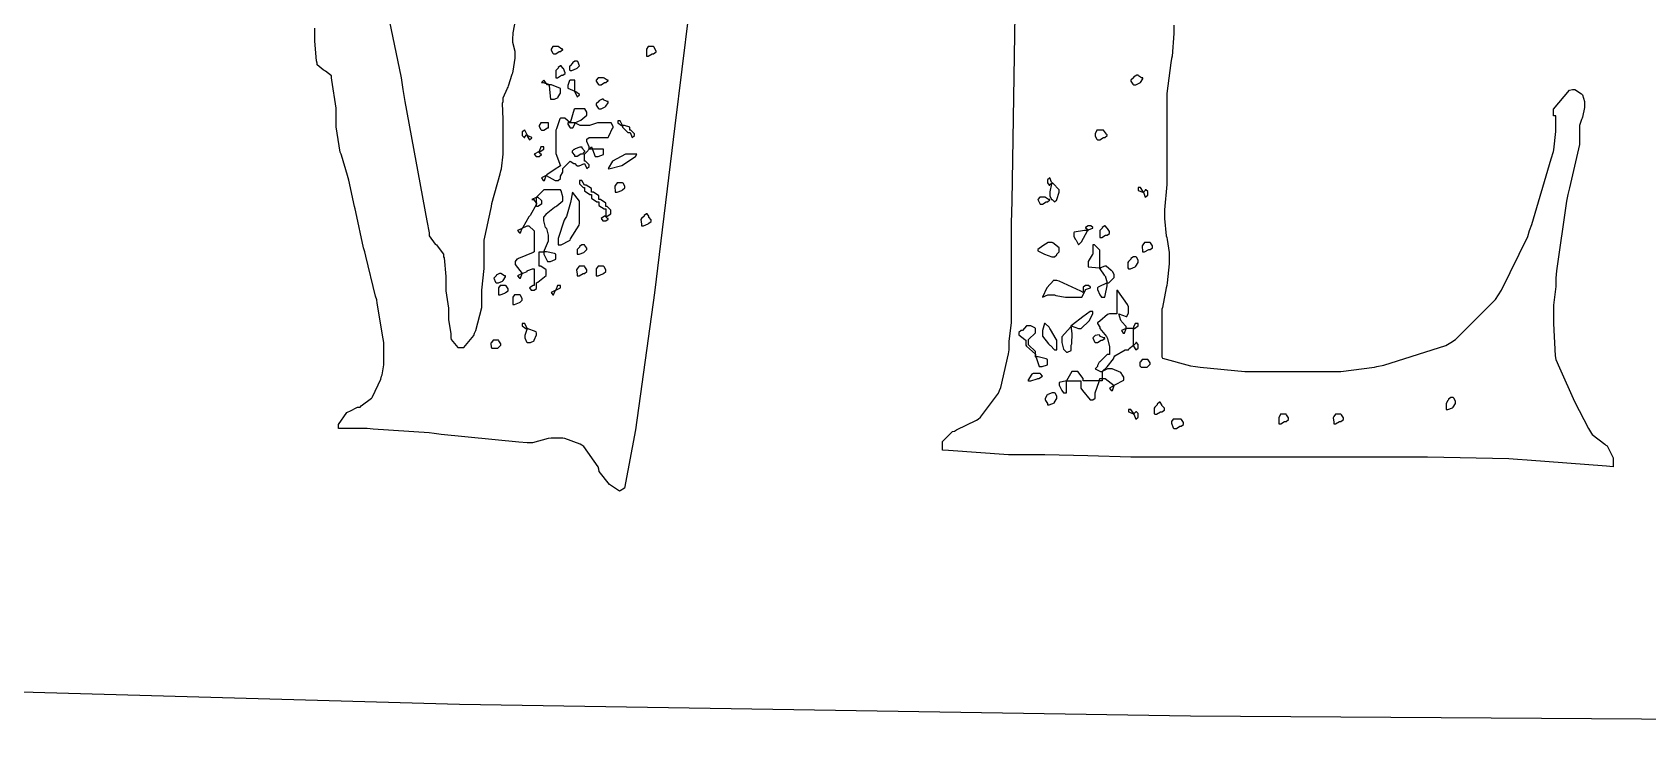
# Model space of a CAD drawing. Extents: x 71 to 283, y 22 to 328.
# Drawn here: x 149.53 to 173.41, y 49.85 to 60.36 of the extents above; entities that cross this region are included whole.
import ezdxf

# ---------------------------------------------------------------- set-up
doc = ezdxf.new("R2010")
doc.units = 0
doc.header["$MEASUREMENT"] = 0

msp = doc.modelspace()

# ---------------------------------------------------------------- linework, layer by layer
at = {"color": 7}
for points in [[(154.605, 61.5156), (154.984, 59.6896), (155.01, 59.5133), (155.036, 59.3369), (155.363, 57.573), (155.399, 57.3966), (155.399, 57.3525), (155.487, 57.2301), (155.505, 57.2202), (155.513, 57.2036), (155.611, 57.084), (155.611, 57.0438), (155.619, 57.0272), (155.645, 56.7503), (155.645, 56.6568), (155.645, 56.5422), (155.681, 56.2846), (155.681, 56.1979), (155.681, 56.1097), (155.715, 55.911), (155.715, 55.8451), (155.724, 55.819), (155.823, 55.7029), (155.858, 55.7029), (155.91, 55.7029), (156.059, 55.8807), (156.068, 55.9153), (156.086, 55.9513), (156.174, 56.2942), (156.174, 56.4085), (156.174, 56.5506), (156.21, 56.8688), (156.21, 56.9736), (156.21, 57.0537), (156.21, 57.2311), (156.21, 57.2904), (156.218, 57.3345), (156.307, 57.7413), (156.317, 57.7854), (156.325, 57.8294), (156.447, 58.2704), (156.457, 58.3145), (156.465, 58.342), (156.493, 58.5597), (156.493, 58.6313), (156.493, 58.7195), (156.493, 58.9181), (156.493, 58.9841), (156.493, 59.0723), (156.483, 59.3108), (156.493, 59.3369), (156.493, 59.3908), (156.553, 59.5327), (156.563, 59.5492), (156.571, 59.5672), (156.624, 59.7436), (156.633, 59.7598), (156.641, 59.7877), (156.669, 59.9793), (156.669, 60.0424), (156.669, 60.0424), (156.669, 60.0699), (156.669, 60.0784), (156.669, 60.0784), (156.633, 60.2107), (156.633, 60.2548), (156.641, 60.3525), (156.818, 61.2951)], [(166.405, 60.4654), (166.405, 60.343), (166.379, 60.0082), (166.371, 59.9722), (166.361, 59.9115), (166.299, 59.4554), (166.299, 59.3027), (166.299, 59.1178), (166.299, 58.7005), (166.299, 58.5611), (166.299, 58.4909), (166.299, 58.3325), (166.299, 58.2785), (166.299, 58.112), (166.265, 57.7356), (166.265, 57.609), (166.265, 57.609), (166.289, 57.3539), (166.299, 57.3264), (166.307, 57.3003), (166.335, 57.1087), (166.335, 57.0438), (166.335, 56.939), (166.307, 56.6568), (166.299, 56.6208), (166.289, 56.5863), (166.237, 56.2956), (166.229, 56.2681), (166.229, 56.0917), (166.229, 55.6948), (166.229, 55.5625), (166.237, 55.5459), (166.652, 55.4316), (166.723, 55.4221), (166.794, 55.4136), (167.455, 55.3501), (167.676, 55.3501), (167.93, 55.3501), (168.505, 55.3501), (168.698, 55.3501), (168.874, 55.3501), (169.368, 55.4136), (169.404, 55.4221), (169.508, 55.4397), (170.426, 55.7308), (170.498, 55.7749), (170.568, 55.819), (171.159, 56.4099), (171.203, 56.4804), (171.248, 56.5506), (171.635, 57.3444), (171.662, 57.4326), (171.697, 57.5208), (171.979, 58.4909), (172.015, 58.5971), (172.023, 58.6232), (172.049, 58.8945), (172.049, 58.9841), (172.049, 59.0201), (172.049, 59.0998), (172.049, 59.1263), (172.049, 59.1263), (172.023, 59.1263), (172.015, 59.1263), (172.015, 59.224), (172.252, 59.5051), (172.296, 59.5133), (172.331, 59.5133), (172.428, 59.4526), (172.438, 59.4431), (172.446, 59.4349), (172.472, 59.3355), (172.472, 59.3027), (172.472, 59.2501), (172.446, 59.1083), (172.438, 59.0903), (172.428, 59.0737), (172.402, 58.9813), (172.402, 58.9499), (172.402, 58.7029), (172.252, 58.0595), (172.226, 57.9617), (172.208, 57.8651), (172.058, 56.8332), (172.049, 56.727), (172.049, 56.6043), (172.015, 56.3259), (172.015, 56.2321), (172.015, 56.0557), (172.04, 55.5805), (172.049, 55.5265), (172.102, 55.4041), (172.326, 54.9025), (172.534, 54.5056), (172.579, 54.434), (172.579, 54.434), (172.587, 54.4174), (172.773, 54.2756), (172.791, 54.2576), (172.807, 54.2491), (172.897, 54.0713), (172.897, 54.011), (172.897, 53.993), (172.897, 53.9531), (172.897, 53.939), (172.799, 53.9489), (171.626, 54.0371), (171.486, 54.0452), (171.354, 54.0551), (170.155, 54.0812), (169.756, 54.0812), (169.28, 54.0812), (168.209, 54.0812), (167.852, 54.0812), (167.384, 54.0812), (166.332, 54.0812), (165.982, 54.0812), (165.77, 54.0812), (165.135, 54.0992), (164.499, 54.1154), (164.288, 54.1154), (163.962, 54.1154), (163.072, 54.1789), (162.983, 54.1874), (162.983, 54.205), (162.983, 54.2452), (162.983, 54.2576), (162.983, 54.3112), (163.132, 54.4601), (163.16, 54.4682), (163.194, 54.4862), (163.485, 54.6283), (163.513, 54.6446), (163.547, 54.6724), (163.812, 55.0252), (163.829, 55.0693), (163.847, 55.1134), (163.962, 55.608), (163.971, 55.6687), (163.971, 55.7925), (164.006, 56.0698), (164.006, 56.1619), (164.006, 56.2419), (164.006, 56.4212), (164.006, 56.4804), (164.006, 56.745), (164.006, 57.3401), (164.006, 57.5388), (164.014, 57.8651), (164.068, 61.2429)], [(159.236, 60.6517), (159.03, 58.9802), (158.728, 56.5108), (158.446, 54.4848), (158.282, 53.6222), (158.221, 53.5862), (158.211, 53.5781), (158.061, 53.6801), (157.912, 53.8702), (157.904, 53.9048), (157.894, 53.9404), (157.682, 54.241), (157.656, 54.2576), (157.63, 54.2756), (157.401, 54.3553), (157.375, 54.3638), (157.331, 54.3638), (157.231, 54.3638), (157.198, 54.3638), (157.154, 54.3553), (156.923, 54.2918), (156.846, 54.2918), (156.722, 54.3017), (155.574, 54.4174), (155.469, 54.434), (155.397, 54.4435), (154.569, 54.4961), (154.481, 54.5042), (154.375, 54.5042), (154.136, 54.5042), (154.058, 54.5042), (154.058, 54.5663), (154.182, 54.7426), (154.2, 54.7508), (154.226, 54.7606), (154.337, 54.821), (154.376, 54.821), (154.392, 54.839), (154.543, 54.9547), (154.553, 54.9631), (154.561, 54.9727), (154.684, 55.2358), (154.693, 55.2799), (154.701, 55.2979), (154.729, 55.444), (154.729, 55.4923), (154.729, 55.5639), (154.729, 55.7223), (154.729, 55.7749), (154.719, 55.8285), (154.631, 56.3563), (154.623, 56.4085), (154.605, 56.4624), (154.463, 57.0537), (154.446, 57.114), (154.428, 57.1761), (154.313, 57.7053), (154.304, 57.7494), (154.295, 57.7854), (154.208, 58.1738), (154.2, 58.2083), (154.19, 58.2443), (154.102, 58.5445), (154.094, 58.5611), (154.084, 58.5886), (154.023, 58.965), (154.023, 59.0903), (154.023, 59.2406), (153.96, 59.6554), (153.952, 59.6896), (153.952, 59.7172), (153.863, 59.7877), (153.847, 59.7958), (153.829, 59.8054), (153.741, 59.8784), (153.741, 59.902), (153.731, 59.9376), (153.705, 60.2287), (153.705, 60.325), (153.705, 60.4227)]]:
    msp.add_lwpolyline(points, dxfattribs=at)
for points in [[(157.303, 60.1486), (157.285, 60.1486), (157.245, 60.1486), (157.233, 60.1486), (157.223, 60.1486), (157.198, 60.1126), (157.198, 60.1126), (157.198, 60.0964), (157.223, 60.0523), (157.233, 60.0424), (157.233, 60.0424), (157.259, 60.0424), (157.269, 60.0424), (157.269, 60.0424), (157.321, 60.0784), (157.339, 60.0784), (157.339, 60.0784), (157.375, 60.1045), (157.375, 60.1126), (157.357, 60.1126), (157.303, 60.1486), (157.303, 60.1486)], [(157.479, 59.7958), (157.506, 59.7958), (157.576, 59.8234), (157.585, 59.8318), (157.621, 59.866), (157.621, 59.866), (157.594, 59.9281), (157.585, 59.9362), (157.585, 59.9362), (157.559, 59.9362), (157.551, 59.9362), (157.551, 59.9362), (157.515, 59.9115), (157.515, 59.902), (157.515, 59.902), (157.479, 59.866), (157.479, 59.866), (157.47, 59.8579), (157.47, 59.8054), (157.479, 59.7958)], [(158.61, 60.0082), (158.61, 60.0082), (158.61, 60.0082), (158.61, 60.0082), (158.636, 60.0082), (158.694, 60.0424), (158.714, 60.0424), (158.714, 60.0424), (158.75, 60.0699), (158.75, 60.0784), (158.75, 60.0784), (158.722, 60.1405), (158.714, 60.1486), (158.696, 60.1486), (158.656, 60.1486), (158.644, 60.1486), (158.634, 60.1486), (158.61, 60.1126), (158.61, 60.1126), (158.61, 60.0865), (158.61, 60.0082), (158.61, 60.0082)], [(157.269, 59.6896), (157.269, 59.6896), (157.269, 59.6896), (157.269, 59.6896), (157.295, 59.6896), (157.354, 59.7256), (157.375, 59.7256), (157.375, 59.7256), (157.409, 59.7517), (157.409, 59.7598), (157.409, 59.7598), (157.383, 59.8234), (157.375, 59.8318), (157.375, 59.8318), (157.347, 59.866), (157.339, 59.866), (157.339, 59.866), (157.303, 59.8413), (157.303, 59.8318), (157.303, 59.8318), (157.269, 59.7958), (157.269, 59.7958), (157.269, 59.7697), (157.269, 59.7105), (157.269, 59.6896)], [(165.876, 59.7256), (165.858, 59.7256), (165.806, 59.6995), (165.806, 59.6896), (165.806, 59.6896), (165.77, 59.6554), (165.77, 59.6554), (165.77, 59.6374), (165.796, 59.5933), (165.806, 59.5835), (165.806, 59.5835), (165.832, 59.5835), (165.842, 59.5835), (165.842, 59.5835), (165.902, 59.6113), (165.912, 59.6194), (165.912, 59.6194), (165.946, 59.6731), (165.946, 59.6896), (165.928, 59.6896), (165.884, 59.7172), (165.876, 59.7256)], [(157.163, 59.5835), (157.145, 59.5835), (157.092, 59.6554), (157.092, 59.6554), (157.056, 59.6194), (157.082, 59.6194), (157.163, 59.5933), (157.163, 59.5835), (157.171, 59.5753), (157.18, 59.4663), (157.193, 59.3729), (157.198, 59.3729), (157.198, 59.3729), (157.223, 59.3729), (157.233, 59.3729), (157.249, 59.3729), (157.303, 59.399), (157.303, 59.4071), (157.303, 59.4071), (157.339, 59.461), (157.339, 59.479), (157.339, 59.479), (157.339, 59.5051), (157.339, 59.5133), (157.339, 59.5313), (157.207, 59.5835), (157.163, 59.5835)], [(157.551, 59.479), (157.585, 59.4071), (157.585, 59.4071), (157.621, 59.4349), (157.621, 59.4431), (157.621, 59.4431), (157.567, 59.479), (157.551, 59.479), (157.551, 59.5231), (157.551, 59.6223), (157.551, 59.6554), (157.533, 59.6554), (157.492, 59.6554), (157.479, 59.6554), (157.47, 59.647), (157.445, 59.5739), (157.445, 59.5492), (157.445, 59.5327), (157.551, 59.4928), (157.551, 59.479)], [(157.974, 59.6896), (157.956, 59.6896), (157.916, 59.6896), (157.904, 59.6896), (157.894, 59.6896), (157.868, 59.6554), (157.868, 59.6554), (157.868, 59.6374), (157.894, 59.5933), (157.904, 59.5835), (157.904, 59.5835), (157.929, 59.5835), (157.938, 59.5835), (157.938, 59.5835), (157.991, 59.6194), (158.008, 59.6194), (158.008, 59.6194), (158.044, 59.647), (158.044, 59.6554), (158.026, 59.6554), (157.982, 59.6815), (157.974, 59.6896)], [(158.044, 58.8077), (158.053, 58.8257), (158.105, 58.9414), (158.115, 58.9499), (158.115, 58.9675), (158.089, 59.0201), (158.08, 59.0201), (158.044, 59.0201), (157.964, 59.0201), (157.938, 59.0201), (157.885, 59.0201), (157.766, 58.9841), (157.728, 58.9841), (157.71, 58.9841), (157.668, 58.9841), (157.656, 58.9841), (157.63, 58.9841), (157.551, 59.0201), (157.551, 59.0201), (157.551, 59.0201), (157.639, 59.0642), (157.728, 59.1372), (157.728, 59.1605), (157.728, 59.1785), (157.7, 59.2307), (157.692, 59.2307), (157.656, 59.2307), (157.577, 59.2307), (157.551, 59.2307), (157.541, 59.2226), (157.479, 59.0201), (157.479, 59.0201), (157.479, 59.0201), (157.401, 59.0903), (157.375, 59.0903), (157.375, 59.0903), (157.347, 59.0903), (157.339, 59.0903), (157.329, 59.0822), (157.277, 58.9319), (157.269, 58.9139), (157.269, 58.8437), (157.269, 58.6853), (157.269, 58.6313), (157.269, 58.5706), (157.339, 58.3847), (157.339, 58.3847), (157.339, 58.3847), (157.245, 58.3283), (157.135, 58.2538), (157.127, 58.2443), (157.056, 58.2083), (157.056, 58.2083), (157.082, 58.1723), (157.092, 58.1723), (157.1, 58.1723), (157.127, 58.2443), (157.127, 58.2443), (157.127, 58.2443), (157.259, 58.1723), (157.303, 58.1723), (157.303, 58.1723), (157.339, 58.2002), (157.339, 58.2083), (157.339, 58.2359), (157.375, 58.2951), (157.375, 58.3145), (157.375, 58.3501), (157.479, 58.4549), (157.479, 58.4549), (157.479, 58.4549), (157.533, 58.4207), (157.551, 58.4207), (157.551, 58.4207), (157.576, 58.3942), (157.585, 58.3847), (157.612, 58.3847), (157.692, 58.4207), (157.692, 58.4207), (157.728, 58.3487), (157.728, 58.3487), (157.762, 58.3766), (157.762, 58.3847), (157.762, 58.4027), (157.708, 58.4549), (157.692, 58.4549), (157.692, 58.4729), (157.692, 58.5128), (157.692, 58.5251), (157.692, 58.5611), (157.798, 58.6673), (157.798, 58.6673), (157.798, 58.6673), (157.85, 58.5251), (157.868, 58.5251), (157.894, 58.5251), (157.974, 58.553), (157.974, 58.5611), (157.974, 58.5791), (157.974, 58.619), (157.974, 58.6313), (157.92, 58.6313), (157.801, 58.6313), (157.762, 58.6313), (157.762, 58.6673), (157.728, 58.747), (157.728, 58.7735), (157.728, 58.783), (157.762, 58.8077), (157.762, 58.8077), (157.762, 58.8077), (157.798, 58.8077), (157.798, 58.8077), (157.859, 58.8077), (157.998, 58.8077), (158.044, 58.8077)], [(157.974, 59.3729), (157.974, 59.3729), (157.974, 59.3729), (157.974, 59.3729), (157.956, 59.3729), (157.904, 59.3467), (157.904, 59.3369), (157.904, 59.3369), (157.868, 59.3027), (157.868, 59.3027), (157.868, 59.2847), (157.894, 59.2406), (157.904, 59.2307), (157.904, 59.2307), (157.929, 59.2307), (157.938, 59.2307), (157.938, 59.2307), (157.999, 59.2586), (158.008, 59.2667), (158.008, 59.2667), (158.044, 59.3203), (158.044, 59.3369), (158.026, 59.3369), (157.974, 59.3644), (157.974, 59.3729)], [(157.163, 59.0201), (157.135, 59.0201), (157.076, 59.0201), (157.056, 59.0201), (157.047, 59.0201), (157.022, 58.9841), (157.022, 58.9841), (157.022, 58.9675), (157.047, 58.9234), (157.056, 58.9139), (157.056, 58.9139), (157.082, 58.9139), (157.092, 58.9139), (157.092, 58.9139), (157.145, 58.9499), (157.163, 58.9499), (157.163, 58.9499), (157.163, 59.0035), (157.163, 59.0201)], [(157.551, 59.0201), (157.523, 59.0201), (157.464, 59.0201), (157.445, 59.0201), (157.445, 59.0035), (157.479, 58.9499), (157.479, 58.9499), (157.479, 58.9499), (157.506, 58.9499), (157.515, 58.9499), (157.523, 58.9499), (157.551, 59.0035), (157.551, 59.0201)], [(158.257, 58.9841), (158.221, 59.0543), (158.221, 59.0543), (158.193, 59.0543), (158.185, 59.0543), (158.185, 59.0543), (158.185, 59.0296), (158.185, 59.0201), (158.185, 59.0201), (158.239, 58.9841), (158.257, 58.9841), (158.257, 58.958), (158.335, 58.8779), (158.361, 58.8779), (158.37, 58.8779), (158.397, 58.8077), (158.397, 58.8077), (158.397, 58.8077), (158.433, 58.8352), (158.433, 58.8437), (158.433, 58.8617), (158.379, 58.9139), (158.361, 58.9139), (158.361, 58.9139), (158.361, 58.9414), (158.361, 58.9499), (158.361, 58.9594), (158.283, 58.9841), (158.257, 58.9841)], [(156.846, 58.8437), (156.81, 58.9139), (156.81, 58.9139), (156.774, 58.8878), (156.774, 58.8779), (156.774, 58.8779), (156.774, 58.8532), (156.774, 58.8437), (156.774, 58.8352), (156.8, 58.8077), (156.81, 58.8077), (156.81, 58.8176), (156.836, 58.8437), (156.846, 58.8437), (156.846, 58.8271), (156.88, 58.7735), (156.88, 58.7735), (156.88, 58.7735), (156.916, 58.7996), (156.916, 58.8077), (156.916, 58.8077), (156.846, 58.8352), (156.846, 58.8437)], [(165.347, 58.9139), (165.329, 58.9139), (165.289, 58.9139), (165.276, 58.9139), (165.267, 58.9139), (165.24, 58.8617), (165.24, 58.8437), (165.24, 58.8271), (165.267, 58.783), (165.276, 58.7735), (165.276, 58.7735), (165.302, 58.7735), (165.312, 58.7735), (165.312, 58.7735), (165.365, 58.8077), (165.383, 58.8077), (165.383, 58.8077), (165.417, 58.8352), (165.417, 58.8437), (165.407, 58.8532), (165.362, 58.9139), (165.347, 58.9139)], [(157.022, 58.5971), (156.95, 58.5611), (156.95, 58.5611), (156.977, 58.5251), (156.986, 58.5251), (156.986, 58.5251), (157.012, 58.5251), (157.022, 58.5251), (157.022, 58.5251), (157.056, 58.553), (157.056, 58.5611), (157.047, 58.5611), (157.022, 58.5886), (157.022, 58.5971), (157.038, 58.5971), (157.092, 58.6313), (157.092, 58.6313), (157.092, 58.6313), (157.092, 58.6588), (157.092, 58.6673), (157.092, 58.6673), (157.065, 58.6673), (157.056, 58.6673), (157.047, 58.6673), (157.022, 58.5971), (157.022, 58.5971)], [(157.656, 58.6673), (157.656, 58.6507), (157.692, 58.6109), (157.692, 58.5971), (157.692, 58.5971), (157.664, 58.5611), (157.656, 58.5611), (157.638, 58.5611), (157.585, 58.5251), (157.585, 58.5251), (157.585, 58.5251), (157.551, 58.5251), (157.551, 58.5251), (157.551, 58.5431), (157.515, 58.5844), (157.515, 58.5971), (157.515, 58.6066), (157.541, 58.6313), (157.551, 58.6313), (157.559, 58.6412), (157.631, 58.6673), (157.656, 58.6673)], [(158.044, 58.3487), (158.053, 58.3406), (158.243, 58.3904), (158.449, 58.5265), (158.467, 58.5611), (158.44, 58.5611), (158.381, 58.5611), (158.361, 58.5611), (158.298, 58.5611), (158.109, 58.4549), (158.044, 58.3487), (158.044, 58.3487)], [(157.092, 57.114), (157.092, 57.0798), (157.145, 56.9736), (157.163, 56.9736), (157.189, 56.9736), (157.259, 57.0011), (157.269, 57.0096), (157.269, 57.0272), (157.269, 57.0675), (157.269, 57.0798), (157.251, 57.0893), (157.131, 57.114), (157.092, 57.114), (157.1, 57.1419), (157.163, 57.2809), (157.163, 57.3264), (157.163, 57.3624), (157.135, 57.4587), (157.127, 57.4668), (157.117, 57.4767), (157.092, 57.5758), (157.092, 57.609), (157.092, 57.627), (157.127, 57.6668), (157.127, 57.6792), (157.127, 57.6792), (157.251, 57.7769), (157.269, 57.7854), (157.285, 57.7949), (157.375, 57.8679), (157.375, 57.8915), (157.375, 57.9272), (157.347, 58.0154), (157.339, 58.0319), (157.285, 58.0319), (157.165, 58.0319), (157.127, 58.0319), (157.091, 58.0319), (156.994, 57.9356), (156.986, 57.9258), (156.977, 57.9176), (156.916, 57.8915), (156.916, 57.8915), (156.916, 57.8915), (156.941, 57.8915), (156.95, 57.8915), (156.95, 57.8735), (156.986, 57.8337), (156.986, 57.8196), (156.986, 57.8196), (156.888, 57.6531), (156.88, 57.6432), (156.87, 57.6351), (156.782, 57.4767), (156.774, 57.4668), (156.774, 57.4587), (156.704, 57.4326), (156.704, 57.4326), (156.704, 57.4326), (156.73, 57.3966), (156.74, 57.3966), (156.748, 57.3966), (156.774, 57.4668), (156.774, 57.4668), (156.846, 57.5028), (156.872, 57.5028), (156.95, 57.4241), (156.95, 57.3966), (156.95, 57.3264), (156.95, 57.168), (156.95, 57.114), (156.932, 57.1059), (156.72, 57.0191), (156.704, 57.0096), (156.694, 57.0096), (156.669, 56.9736), (156.669, 56.9736), (156.669, 56.9295), (156.774, 56.7972), (156.774, 56.7972), (156.704, 56.7612), (156.704, 56.7612), (156.73, 56.727), (156.74, 56.727), (156.748, 56.727), (156.774, 56.7972), (156.774, 56.7972), (156.774, 56.7972), (156.846, 56.8247), (156.846, 56.8332), (156.854, 56.8427), (156.925, 56.8674), (156.95, 56.8674), (156.95, 56.8067), (156.95, 56.6678), (156.95, 56.6208), (156.932, 56.6208), (156.88, 56.5848), (156.88, 56.5848), (156.88, 56.5848), (156.906, 56.5506), (156.916, 56.5506), (156.916, 56.5506), (156.941, 56.5506), (156.95, 56.5506), (156.95, 56.5506), (156.986, 56.5767), (156.986, 56.5848), (156.986, 56.6028), (156.986, 56.6441), (156.986, 56.6568), (157.003, 56.6663), (157.127, 56.7655), (157.127, 56.7972), (157.127, 56.7972), (157.127, 56.8247), (157.127, 56.8332), (157.127, 56.8508), (157.048, 56.9034), (157.022, 56.9034), (157.022, 56.957), (157.022, 57.0756), (157.022, 57.114), (157.022, 57.114), (157.074, 57.114), (157.092, 57.114)], [(158.008, 57.6432), (158.026, 57.6432), (158.08, 57.6792), (158.08, 57.6792), (158.08, 57.6792), (158.08, 57.7067), (158.08, 57.7152), (158.08, 57.7328), (158.026, 57.7854), (158.008, 57.7854), (158.008, 57.7854), (158.008, 57.8115), (158.008, 57.8196), (158.008, 57.8376), (157.93, 57.8915), (157.904, 57.8915), (157.904, 57.8915), (157.904, 57.9176), (157.904, 57.9258), (157.904, 57.9438), (157.824, 57.996), (157.798, 57.996), (157.798, 57.996), (157.798, 58.0238), (157.798, 58.0319), (157.798, 58.0499), (157.718, 58.1021), (157.692, 58.1021), (157.656, 58.1723), (157.656, 58.1723), (157.63, 58.1723), (157.621, 58.1723), (157.621, 58.1723), (157.621, 58.1477), (157.621, 58.1381), (157.621, 58.1215), (157.674, 58.0679), (157.692, 58.0679), (157.692, 58.0679), (157.692, 58.0415), (157.692, 58.0319), (157.692, 58.0154), (157.77, 57.9617), (157.798, 57.9617), (157.798, 57.9617), (157.798, 57.9356), (157.798, 57.9258), (157.798, 57.9092), (157.876, 57.8556), (157.904, 57.8556), (157.904, 57.8556), (157.904, 57.8294), (157.904, 57.8196), (157.904, 57.8033), (157.982, 57.7494), (158.008, 57.7494), (158.008, 57.7233), (158.008, 57.664), (158.008, 57.6432), (157.991, 57.6432), (157.938, 57.609), (157.938, 57.609), (157.938, 57.609), (157.964, 57.573), (157.974, 57.573), (157.974, 57.573), (157.999, 57.573), (158.008, 57.573), (158.008, 57.573), (158.044, 57.6005), (158.044, 57.609), (158.035, 57.609), (158.008, 57.6351), (158.008, 57.6432)], [(158.151, 57.996), (158.177, 57.996), (158.247, 58.0238), (158.257, 58.0319), (158.257, 58.0319), (158.291, 58.0595), (158.291, 58.0679), (158.291, 58.0856), (158.265, 58.1297), (158.257, 58.1381), (158.239, 58.1381), (158.198, 58.1381), (158.185, 58.1381), (158.175, 58.1381), (158.151, 58.1021), (158.151, 58.1021), (158.141, 58.0856), (158.148, 57.996), (158.151, 57.996)], [(164.607, 58.1381), (164.597, 58.1215), (164.571, 58.0016), (164.571, 57.9617), (164.571, 57.9452), (164.597, 57.8915), (164.607, 57.8915), (164.641, 57.8556), (164.641, 57.8556), (164.677, 57.8831), (164.677, 57.8915), (164.677, 57.8915), (164.711, 57.9974), (164.711, 58.0319), (164.711, 58.0319), (164.615, 58.1297), (164.607, 58.1381), (164.597, 58.1477), (164.571, 58.2083), (164.571, 58.2083), (164.571, 58.2083), (164.535, 58.1822), (164.535, 58.1723), (164.535, 58.1723), (164.535, 58.1477), (164.535, 58.1381), (164.535, 58.1381), (164.561, 58.1021), (164.571, 58.1021), (164.571, 58.112), (164.607, 58.1381), (164.607, 58.1381)], [(165.946, 57.996), (165.954, 57.996), (165.982, 57.9258), (165.982, 57.9258), (165.982, 57.9258), (166.018, 57.9533), (166.018, 57.9617), (166.018, 57.9617), (166.018, 57.9878), (166.018, 57.996), (166.018, 58.0058), (165.99, 58.0319), (165.982, 58.0319), (165.982, 58.0238), (165.954, 57.996), (165.946, 57.996), (165.946, 58.014), (165.912, 58.0679), (165.912, 58.0679), (165.912, 58.0679), (165.884, 58.0679), (165.876, 58.0679), (165.876, 58.0679), (165.876, 58.0415), (165.876, 58.0319), (165.876, 58.0238), (165.946, 57.996), (165.946, 57.996)], [(156.986, 57.9258), (157.003, 57.9258), (157.056, 57.8735), (157.056, 57.8556), (157.056, 57.8556), (157.056, 57.8294), (157.056, 57.8196), (157.056, 57.8196), (157.003, 57.7854), (156.986, 57.7854), (156.986, 57.821), (156.986, 57.8997), (156.986, 57.9258)], [(157.303, 57.2202), (157.347, 57.2202), (157.47, 57.2823), (157.479, 57.2904), (157.488, 57.3084), (157.612, 57.5123), (157.621, 57.5388), (157.621, 57.609), (157.621, 57.7674), (157.621, 57.8196), (157.621, 57.8637), (157.515, 57.996), (157.515, 57.996), (157.515, 57.996), (157.488, 57.8432), (157.426, 57.6365), (157.409, 57.609), (157.391, 57.5829), (157.303, 57.3112), (157.303, 57.2202)], [(164.501, 57.9258), (164.483, 57.9258), (164.443, 57.9258), (164.43, 57.9258), (164.421, 57.9258), (164.394, 57.8915), (164.394, 57.8915), (164.394, 57.8915), (164.421, 57.8294), (164.43, 57.8196), (164.43, 57.8196), (164.455, 57.8196), (164.465, 57.8196), (164.465, 57.8196), (164.517, 57.8556), (164.535, 57.8556), (164.535, 57.8556), (164.571, 57.8831), (164.571, 57.8915), (164.553, 57.8915), (164.509, 57.9176), (164.501, 57.9258)], [(158.538, 57.5028), (158.564, 57.5028), (158.634, 57.5303), (158.644, 57.5388), (158.644, 57.5388), (158.68, 57.5649), (158.68, 57.573), (158.68, 57.591), (158.644, 57.6308), (158.644, 57.6432), (158.644, 57.6432), (158.618, 57.6792), (158.61, 57.6792), (158.61, 57.6792), (158.574, 57.6531), (158.574, 57.6432), (158.574, 57.6432), (158.538, 57.609), (158.538, 57.609), (158.528, 57.5924), (158.538, 57.5261), (158.538, 57.5028)], [(165.136, 57.4326), (165.082, 57.4326), (164.932, 57.4065), (164.924, 57.3966), (164.924, 57.3966), (164.924, 57.3719), (164.924, 57.3624), (164.924, 57.3444), (164.95, 57.3003), (164.96, 57.2904), (164.994, 57.2202), (165.03, 57.2562), (165.038, 57.2657), (165.126, 57.4241), (165.136, 57.4326), (165.136, 57.4421), (165.206, 57.4668), (165.206, 57.4668), (165.206, 57.4767), (165.179, 57.5028), (165.17, 57.5028), (165.17, 57.5028), (165.144, 57.5028), (165.136, 57.5028), (165.136, 57.5028), (165.1, 57.4767), (165.1, 57.4668), (165.108, 57.4668), (165.136, 57.4421), (165.136, 57.4326)], [(165.312, 57.3264), (165.312, 57.3264), (165.312, 57.3264), (165.312, 57.3264), (165.338, 57.3264), (165.396, 57.3624), (165.417, 57.3624), (165.417, 57.3624), (165.453, 57.3885), (165.453, 57.3966), (165.453, 57.4146), (165.425, 57.4587), (165.417, 57.4668), (165.417, 57.4668), (165.391, 57.5028), (165.383, 57.5028), (165.383, 57.5028), (165.347, 57.4767), (165.347, 57.4668), (165.347, 57.4668), (165.312, 57.4326), (165.312, 57.4326), (165.312, 57.4065), (165.312, 57.3472), (165.312, 57.3264)], [(157.585, 57.0798), (157.585, 57.0798), (157.585, 57.0798), (157.585, 57.0798), (157.612, 57.0798), (157.682, 57.1059), (157.692, 57.114), (157.728, 57.15), (157.728, 57.168), (157.7, 57.2121), (157.692, 57.2202), (157.692, 57.2202), (157.664, 57.2202), (157.656, 57.2202), (157.656, 57.2202), (157.621, 57.1955), (157.621, 57.186), (157.621, 57.186), (157.585, 57.15), (157.585, 57.15), (157.585, 57.1334), (157.585, 57.0936), (157.585, 57.0798)], [(164.394, 57.15), (164.394, 57.1334), (164.491, 57.084), (164.603, 57.0438), (164.641, 57.0438), (164.641, 57.0438), (164.677, 57.0713), (164.677, 57.0798), (164.677, 57.0798), (164.711, 57.114), (164.711, 57.114), (164.711, 57.114), (164.711, 57.1419), (164.711, 57.15), (164.711, 57.1775), (164.615, 57.2477), (164.607, 57.2562), (164.607, 57.2562), (164.571, 57.2562), (164.571, 57.2562), (164.545, 57.2562), (164.469, 57.2036), (164.394, 57.15), (164.394, 57.15)], [(165.417, 56.6568), (165.417, 56.6568), (165.285, 56.5947), (165.276, 56.5848), (165.276, 56.5587), (165.312, 56.4804), (165.312, 56.4804), (165.312, 56.4804), (165.337, 56.4444), (165.347, 56.4444), (165.347, 56.4444), (165.383, 56.4444), (165.383, 56.4444), (165.391, 56.472), (165.417, 56.6113), (165.417, 56.6568), (165.443, 56.6568), (165.523, 56.7351), (165.523, 56.7612), (165.523, 56.7792), (165.497, 56.8247), (165.489, 56.8332), (165.479, 56.8427), (165.406, 56.9034), (165.383, 56.9034), (165.383, 56.9034), (165.32, 56.8773), (165.312, 56.8674), (165.312, 56.9295), (165.312, 57.0689), (165.312, 57.114), (165.312, 57.1419), (165.232, 57.2202), (165.206, 57.2202), (165.206, 57.186), (165.206, 57.1073), (165.206, 57.0798), (165.196, 57.0713), (165.136, 56.9736), (165.136, 56.9736), (165.136, 56.957), (165.136, 56.9172), (165.136, 56.9034), (165.136, 56.8949), (165.302, 56.8773), (165.312, 56.8674), (165.312, 56.8674), (165.373, 56.7711), (165.383, 56.7612), (165.391, 56.7612), (165.417, 56.6568), (165.417, 56.6568)], [(165.946, 57.114), (165.972, 57.114), (166.032, 57.15), (166.052, 57.15), (166.052, 57.15), (166.088, 57.1775), (166.088, 57.186), (166.088, 57.2036), (166.061, 57.2477), (166.052, 57.2562), (166.034, 57.2562), (165.994, 57.2562), (165.982, 57.2562), (165.972, 57.2562), (165.946, 57.2202), (165.946, 57.2202), (165.936, 57.2036), (165.943, 57.114), (165.946, 57.114)], [(157.585, 56.7612), (157.612, 56.7612), (157.671, 56.7972), (157.692, 56.7972), (157.692, 56.7972), (157.728, 56.8247), (157.728, 56.8332), (157.728, 56.8508), (157.7, 56.8949), (157.692, 56.9034), (157.674, 56.9034), (157.634, 56.9034), (157.621, 56.9034), (157.612, 56.9034), (157.585, 56.8674), (157.585, 56.8674), (157.576, 56.8508), (157.585, 56.7849), (157.585, 56.7612)], [(157.868, 56.7612), (157.868, 56.7612), (157.868, 56.7612), (157.868, 56.7612), (157.894, 56.7612), (157.964, 56.7891), (157.974, 56.7972), (157.974, 56.7972), (158.008, 56.8247), (158.008, 56.8332), (158.008, 56.8508), (157.982, 56.8949), (157.974, 56.9034), (157.956, 56.9034), (157.916, 56.9034), (157.904, 56.9034), (157.894, 56.9034), (157.868, 56.8674), (157.868, 56.8674), (157.868, 56.8413), (157.868, 56.7821), (157.868, 56.7612)], [(165.735, 56.8674), (165.761, 56.8674), (165.832, 56.8949), (165.842, 56.9034), (165.842, 56.9034), (165.876, 56.957), (165.876, 56.9736), (165.876, 56.9916), (165.85, 57.0357), (165.842, 57.0438), (165.842, 57.0438), (165.814, 57.0438), (165.806, 57.0438), (165.806, 57.0438), (165.77, 57.0191), (165.77, 57.0096), (165.77, 57.0096), (165.735, 56.9736), (165.735, 56.9736), (165.725, 56.957), (165.725, 56.8773), (165.735, 56.8674)], [(156.457, 56.7972), (156.457, 56.7972), (156.457, 56.7972), (156.457, 56.7972), (156.439, 56.7972), (156.387, 56.7711), (156.387, 56.7612), (156.387, 56.7612), (156.351, 56.727), (156.351, 56.727), (156.351, 56.727), (156.377, 56.6663), (156.387, 56.6568), (156.387, 56.6568), (156.411, 56.6568), (156.421, 56.6568), (156.421, 56.6568), (156.483, 56.6829), (156.493, 56.691), (156.493, 56.691), (156.527, 56.745), (156.527, 56.7612), (156.509, 56.7612), (156.457, 56.7972), (156.457, 56.7972)], [(156.421, 56.4804), (156.421, 56.4804), (156.421, 56.4804), (156.421, 56.4804), (156.447, 56.4804), (156.518, 56.5065), (156.527, 56.5146), (156.527, 56.5146), (156.563, 56.5422), (156.563, 56.5506), (156.563, 56.5686), (156.536, 56.6127), (156.527, 56.6208), (156.509, 56.6208), (156.469, 56.6208), (156.457, 56.6208), (156.447, 56.6208), (156.421, 56.5848), (156.421, 56.5848), (156.421, 56.5587), (156.421, 56.4804), (156.421, 56.4804)], [(157.269, 56.5506), (157.339, 56.5848), (157.339, 56.5848), (157.339, 56.6127), (157.339, 56.6208), (157.339, 56.6208), (157.311, 56.6208), (157.303, 56.6208), (157.293, 56.6208), (157.269, 56.5506), (157.269, 56.5506), (157.198, 56.5146), (157.198, 56.5146), (157.223, 56.4804), (157.233, 56.4804), (157.233, 56.4804), (157.259, 56.5422), (157.269, 56.5506)], [(164.465, 56.4444), (164.465, 56.4444), (164.543, 56.4804), (164.571, 56.4804), (164.587, 56.4804), (164.627, 56.4804), (164.641, 56.4804), (164.658, 56.472), (164.804, 56.4444), (164.853, 56.4444), (164.898, 56.4444), (164.997, 56.4444), (165.03, 56.4444), (165.046, 56.4444), (165.1, 56.5506), (165.1, 56.5506), (165.1, 56.5602), (165.17, 56.5848), (165.17, 56.5848), (165.17, 56.5947), (165.144, 56.6208), (165.136, 56.6208), (165.136, 56.6208), (165.108, 56.6208), (165.1, 56.6208), (165.1, 56.6208), (165.064, 56.5947), (165.064, 56.5848), (165.064, 56.5686), (165.064, 56.5284), (165.064, 56.5146), (165.028, 56.5326), (164.711, 56.6829), (164.677, 56.691), (164.677, 56.691), (164.641, 56.691), (164.641, 56.691), (164.629, 56.6981), (164.525, 56.5824), (164.465, 56.4444), (164.465, 56.4444)], [(156.633, 56.3383), (156.633, 56.3383), (156.633, 56.3383), (156.633, 56.3383), (156.659, 56.3383), (156.73, 56.3658), (156.74, 56.3742), (156.74, 56.3742), (156.774, 56.4003), (156.774, 56.4085), (156.774, 56.4265), (156.748, 56.472), (156.74, 56.4804), (156.722, 56.4804), (156.682, 56.4804), (156.669, 56.4804), (156.659, 56.4804), (156.633, 56.4444), (156.633, 56.4444), (156.633, 56.4183), (156.633, 56.3591), (156.633, 56.3383)], [(165.806, 55.7389), (165.806, 55.7223), (165.842, 55.6687), (165.842, 55.6687), (165.842, 55.6687), (165.876, 55.6948), (165.876, 55.7029), (165.876, 55.7029), (165.876, 55.7308), (165.876, 55.7389), (165.876, 55.7484), (165.85, 55.7749), (165.842, 55.7749), (165.842, 55.7664), (165.814, 55.7389), (165.806, 55.7389), (165.806, 55.801), (165.806, 55.94), (165.806, 55.9855), (165.822, 55.9855), (165.876, 56.0215), (165.876, 56.0215), (165.876, 56.0215), (165.876, 56.0476), (165.876, 56.0557), (165.876, 56.0557), (165.85, 56.0557), (165.842, 56.0557), (165.832, 56.0557), (165.806, 56.0035), (165.806, 55.9855), (165.778, 55.9855), (165.719, 55.9855), (165.699, 55.9855), (165.699, 56.013), (165.637, 56.0836), (165.629, 56.0917), (165.62, 56.1012), (165.593, 56.1979), (165.593, 56.1979), (165.699, 56.1619), (165.708, 56.1619), (165.735, 56.2158), (165.735, 56.2321), (165.735, 56.2501), (165.735, 56.2913), (165.735, 56.304), (165.717, 56.3397), (165.576, 56.5422), (165.559, 56.5506), (165.559, 56.4624), (165.559, 56.2638), (165.559, 56.1979), (165.531, 56.1979), (165.472, 56.1979), (165.453, 56.1979), (165.425, 56.1894), (165.312, 56.0917), (165.312, 56.0917), (165.312, 56.0917), (165.276, 56.0656), (165.276, 56.0557), (165.276, 56.0557), (165.312, 56.0035), (165.312, 55.9855), (165.312, 55.9855), (165.407, 55.8631), (165.417, 55.8451), (165.425, 55.8366), (165.453, 55.7114), (165.453, 55.6687), (165.453, 55.6521), (165.453, 55.6122), (165.453, 55.5985), (165.453, 55.5985), (165.417, 55.5985), (165.417, 55.5985), (165.407, 55.59), (165.32, 55.5018), (165.312, 55.4923), (165.302, 55.4838), (165.276, 55.4383), (165.276, 55.4221), (165.276, 55.4221), (165.249, 55.3956), (165.24, 55.3861), (165.24, 55.3861), (165.319, 55.3501), (165.347, 55.3501), (165.347, 55.3159), (165.347, 55.2372), (165.347, 55.2097), (165.275, 55.2097), (165.117, 55.2097), (165.064, 55.2097), (165.064, 55.2457), (164.986, 55.3501), (164.96, 55.3501), (164.96, 55.3501), (164.932, 55.3501), (164.924, 55.3501), (164.896, 55.3501), (164.817, 55.2097), (164.817, 55.2097), (164.817, 55.2097), (164.711, 55.1836), (164.711, 55.1737), (164.711, 55.1476), (164.747, 55.0693), (164.747, 55.0693), (164.747, 55.0693), (164.773, 55.0333), (164.783, 55.0333), (164.783, 55.0333), (164.817, 55.0333), (164.817, 55.0333), (164.817, 55.0774), (164.817, 55.1766), (164.817, 55.2097), (164.87, 55.2097), (164.99, 55.2097), (165.03, 55.2097), (165.03, 55.1836), (165.03, 55.1243), (165.03, 55.1035), (165.056, 55.0693), (165.167, 54.9271), (165.206, 54.9271), (165.206, 54.9271), (165.24, 54.9547), (165.24, 54.9631), (165.24, 55.0347), (165.302, 55.2016), (165.312, 55.2457), (165.312, 55.2457), (165.347, 55.2457), (165.347, 55.2457), (165.391, 55.2457), (165.523, 55.1395), (165.523, 55.1395), (165.453, 55.1035), (165.453, 55.1035), (165.479, 55.0693), (165.489, 55.0693), (165.497, 55.0693), (165.523, 55.1395), (165.523, 55.1395), (165.531, 55.149), (165.665, 55.2221), (165.665, 55.2457), (165.665, 55.2633), (165.637, 55.3074), (165.629, 55.3159), (165.62, 55.3339), (165.494, 55.3861), (165.453, 55.3861), (165.425, 55.3861), (165.347, 55.3501), (165.347, 55.3501), (165.347, 55.3501), (165.421, 55.4179), (165.513, 55.5364), (165.523, 55.5625), (165.531, 55.5805), (165.684, 55.6687), (165.735, 55.6687), (165.743, 55.6867), (165.806, 55.7389), (165.806, 55.7389)], [(164.888, 56.0215), (164.878, 56.0049), (164.747, 55.8588), (164.747, 55.8091), (164.747, 55.7749), (164.773, 55.6782), (164.783, 55.6687), (164.783, 55.6687), (164.808, 55.6426), (164.817, 55.6327), (164.834, 55.6327), (164.888, 55.6602), (164.888, 55.6687), (164.888, 55.6867), (164.888, 55.7265), (164.888, 55.7389), (164.896, 55.7569), (164.9, 55.9072), (164.888, 56.0215), (164.888, 56.0215), (164.994, 55.9855), (165.033, 55.9855), (165.152, 56.0973), (165.206, 56.1993), (165.206, 56.2321), (165.169, 56.2321), (165.06, 56.1538), (164.906, 56.0395), (164.888, 56.0215)], [(156.846, 55.9855), (156.846, 55.9855), (156.81, 55.8807), (156.81, 55.8451), (156.81, 55.8451), (156.836, 55.7844), (156.846, 55.7749), (156.846, 55.7749), (156.87, 55.7749), (156.88, 55.7749), (156.897, 55.7749), (156.95, 55.801), (156.95, 55.8091), (156.95, 55.8091), (156.986, 55.8892), (156.986, 55.9153), (156.977, 55.9333), (156.846, 55.9855), (156.846, 55.9855), (156.81, 56.0557), (156.81, 56.0557), (156.782, 56.0557), (156.774, 56.0557), (156.774, 56.0557), (156.774, 56.031), (156.774, 56.0215), (156.774, 56.0215), (156.828, 55.9855), (156.846, 55.9855)], [(164.358, 55.5625), (164.367, 55.5544), (164.414, 55.4221), (164.43, 55.4221), (164.457, 55.4221), (164.535, 55.4482), (164.535, 55.4563), (164.535, 55.4743), (164.535, 55.5142), (164.535, 55.5265), (164.517, 55.5364), (164.397, 55.5625), (164.358, 55.5625), (164.358, 55.5625), (164.358, 55.5985), (164.358, 55.5985), (164.358, 55.6426), (164.254, 55.7417), (164.254, 55.7749), (164.254, 55.819), (164.358, 55.9181), (164.358, 55.9513), (164.358, 55.9513), (164.358, 55.9774), (164.358, 55.9855), (164.349, 55.9954), (164.288, 56.0215), (164.288, 56.0215), (164.288, 56.0215), (164.262, 56.0215), (164.254, 56.0215), (164.226, 56.0215), (164.167, 55.9513), (164.148, 55.9513), (164.148, 55.9513), (164.112, 55.9248), (164.112, 55.9153), (164.112, 55.8892), (164.2, 55.819), (164.218, 55.8091), (164.218, 55.7925), (164.218, 55.7526), (164.218, 55.7389), (164.226, 55.7223), (164.358, 55.6024), (164.358, 55.5625)], [(164.677, 55.6687), (164.677, 55.7043), (164.677, 55.783), (164.677, 55.8091), (164.667, 55.8271), (164.579, 55.9689), (164.571, 55.9855), (164.561, 56.0035), (164.501, 56.0557), (164.501, 56.0557), (164.491, 56.0557), (164.465, 55.9513), (164.465, 55.9153), (164.465, 55.8712), (164.553, 55.7569), (164.571, 55.7389), (164.579, 55.7308), (164.641, 55.6687), (164.641, 55.6687), (164.641, 55.6687), (164.677, 55.6687), (164.677, 55.6687)], [(165.312, 55.8793), (165.312, 55.8793), (165.312, 55.8793), (165.312, 55.8793), (165.302, 55.8892), (165.24, 55.8793), (165.24, 55.8793), (165.24, 55.8793), (165.206, 55.8451), (165.206, 55.8451), (165.206, 55.8451), (165.231, 55.7844), (165.24, 55.7749), (165.24, 55.7749), (165.267, 55.7749), (165.276, 55.7749), (165.276, 55.7749), (165.329, 55.8091), (165.347, 55.8091), (165.347, 55.8091), (165.383, 55.8366), (165.383, 55.8451), (165.365, 55.8451), (165.312, 55.8712), (165.312, 55.8793)], [(165.699, 55.9855), (165.629, 55.9513), (165.629, 55.9513), (165.655, 55.9153), (165.665, 55.9153), (165.673, 55.9153), (165.699, 55.9855), (165.699, 55.9855)], [(156.317, 55.7029), (156.317, 55.7029), (156.317, 55.7029), (156.317, 55.7029), (156.325, 55.6948), (156.411, 55.6948), (156.421, 55.7029), (156.457, 55.7389), (156.457, 55.7569), (156.429, 55.801), (156.421, 55.8091), (156.403, 55.8091), (156.363, 55.8091), (156.351, 55.8091), (156.341, 55.8091), (156.317, 55.7749), (156.317, 55.7749), (156.307, 55.7664), (156.314, 55.7029), (156.317, 55.7029)], [(165.912, 55.4221), (165.92, 55.4136), (166.008, 55.4136), (166.018, 55.4221), (166.052, 55.4563), (166.052, 55.4743), (166.026, 55.5184), (166.018, 55.5265), (166, 55.5265), (165.959, 55.5265), (165.946, 55.5265), (165.936, 55.5265), (165.912, 55.4923), (165.912, 55.4923), (165.902, 55.4838), (165.902, 55.4316), (165.912, 55.4221)], [(164.254, 55.2097), (164.254, 55.2097), (164.254, 55.2097), (164.254, 55.2097), (164.288, 55.2097), (164.385, 55.2372), (164.394, 55.2457), (164.411, 55.2457), (164.465, 55.2799), (164.465, 55.2799), (164.465, 55.2799), (164.439, 55.3074), (164.43, 55.3159), (164.403, 55.3159), (164.343, 55.3159), (164.324, 55.3159), (164.306, 55.3074), (164.248, 55.2154), (164.254, 55.2097), (164.254, 55.2097), (164.254, 55.2097), (164.254, 55.2097)], [(164.535, 54.8569), (164.535, 54.8569), (164.535, 54.8569), (164.535, 54.8569), (164.561, 54.8569), (164.641, 54.8845), (164.641, 54.8929), (164.641, 54.8929), (164.677, 54.9465), (164.677, 54.9631), (164.677, 54.9811), (164.65, 55.0252), (164.641, 55.0333), (164.641, 55.0333), (164.615, 55.0333), (164.607, 55.0333), (164.607, 55.0333), (164.543, 55.0072), (164.535, 54.9973), (164.525, 54.9973), (164.501, 54.9451), (164.501, 54.9271), (164.509, 54.919), (164.535, 54.8735), (164.535, 54.8569)], [(170.428, 54.7867), (170.428, 54.7867), (170.428, 54.7867), (170.428, 54.7867), (170.454, 54.7867), (170.523, 54.8128), (170.532, 54.821), (170.532, 54.821), (170.568, 54.8749), (170.568, 54.8929), (170.568, 54.9106), (170.541, 54.9547), (170.532, 54.9631), (170.532, 54.9631), (170.506, 54.9631), (170.498, 54.9631), (170.498, 54.9631), (170.462, 54.937), (170.462, 54.9271), (170.452, 54.919), (170.428, 54.8735), (170.428, 54.8569), (170.428, 54.8404), (170.428, 54.7867), (170.428, 54.7867)], [(165.806, 54.7165), (165.814, 54.7165), (165.842, 54.6446), (165.842, 54.6446), (165.842, 54.6446), (165.876, 54.6724), (165.876, 54.6806), (165.876, 54.6806), (165.876, 54.7081), (165.876, 54.7165), (165.876, 54.7261), (165.85, 54.7508), (165.842, 54.7508), (165.842, 54.7508), (165.806, 54.7165), (165.806, 54.7165), (165.806, 54.7342), (165.77, 54.7867), (165.77, 54.7867), (165.77, 54.7867), (165.743, 54.7867), (165.735, 54.7867), (165.735, 54.7867), (165.735, 54.7606), (165.735, 54.7508), (165.735, 54.7508), (165.796, 54.7261), (165.806, 54.7165)], [(166.122, 54.7165), (166.149, 54.7165), (166.208, 54.7508), (166.229, 54.7508), (166.229, 54.7508), (166.265, 54.7783), (166.265, 54.7867), (166.265, 54.8047), (166.229, 54.8446), (166.229, 54.8569), (166.229, 54.8569), (166.202, 54.8929), (166.194, 54.8929), (166.194, 54.8929), (166.158, 54.8665), (166.158, 54.8569), (166.158, 54.8569), (166.122, 54.821), (166.122, 54.821), (166.113, 54.8047), (166.113, 54.7261), (166.122, 54.7165)], [(167.958, 54.5744), (167.958, 54.5744), (167.958, 54.5744), (167.958, 54.5744), (167.984, 54.5744), (168.042, 54.6104), (168.063, 54.6104), (168.063, 54.6104), (168.099, 54.6365), (168.099, 54.6446), (168.099, 54.6626), (168.071, 54.7081), (168.063, 54.7165), (168.045, 54.7165), (168.005, 54.7165), (167.992, 54.7165), (167.983, 54.7165), (167.958, 54.6626), (167.958, 54.6446), (167.958, 54.6283), (167.958, 54.5881), (167.958, 54.5744)], [(168.768, 54.5744), (168.768, 54.5744), (168.768, 54.5744), (168.768, 54.5744), (168.795, 54.5744), (168.854, 54.6104), (168.874, 54.6104), (168.874, 54.6104), (168.91, 54.6365), (168.91, 54.6446), (168.91, 54.6626), (168.883, 54.7081), (168.874, 54.7165), (168.856, 54.7165), (168.817, 54.7165), (168.804, 54.7165), (168.795, 54.7165), (168.768, 54.6806), (168.768, 54.6806), (168.759, 54.664), (168.768, 54.598), (168.768, 54.5744)], [(166.405, 54.5042), (166.405, 54.5042), (166.441, 54.5042), (166.441, 54.5042), (166.441, 54.5042), (166.493, 54.5402), (166.511, 54.5402), (166.511, 54.5402), (166.547, 54.5663), (166.547, 54.5744), (166.547, 54.5924), (166.519, 54.6365), (166.511, 54.6446), (166.484, 54.6446), (166.424, 54.6446), (166.405, 54.6446), (166.395, 54.6446), (166.371, 54.6104), (166.371, 54.6104), (166.371, 54.5842), (166.395, 54.5137), (166.405, 54.5042)]]:
    msp.add_lwpolyline(points, close=True, dxfattribs=at)
at = {"color": 32}
msp.add_lwpolyline([(174.8, 50.2006), (166.649, 50.2557), (155.844, 50.4264), (145.336, 50.7213), (137.852, 51.0233), (135.36, 51.1528), (134.444, 49.8479), (133.843, 51.2932), (133.12, 51.3373), (125.685, 51.7783), (124.99, 51.8223)], dxfattribs=at)

doc.saveas('drawing.dxf')
